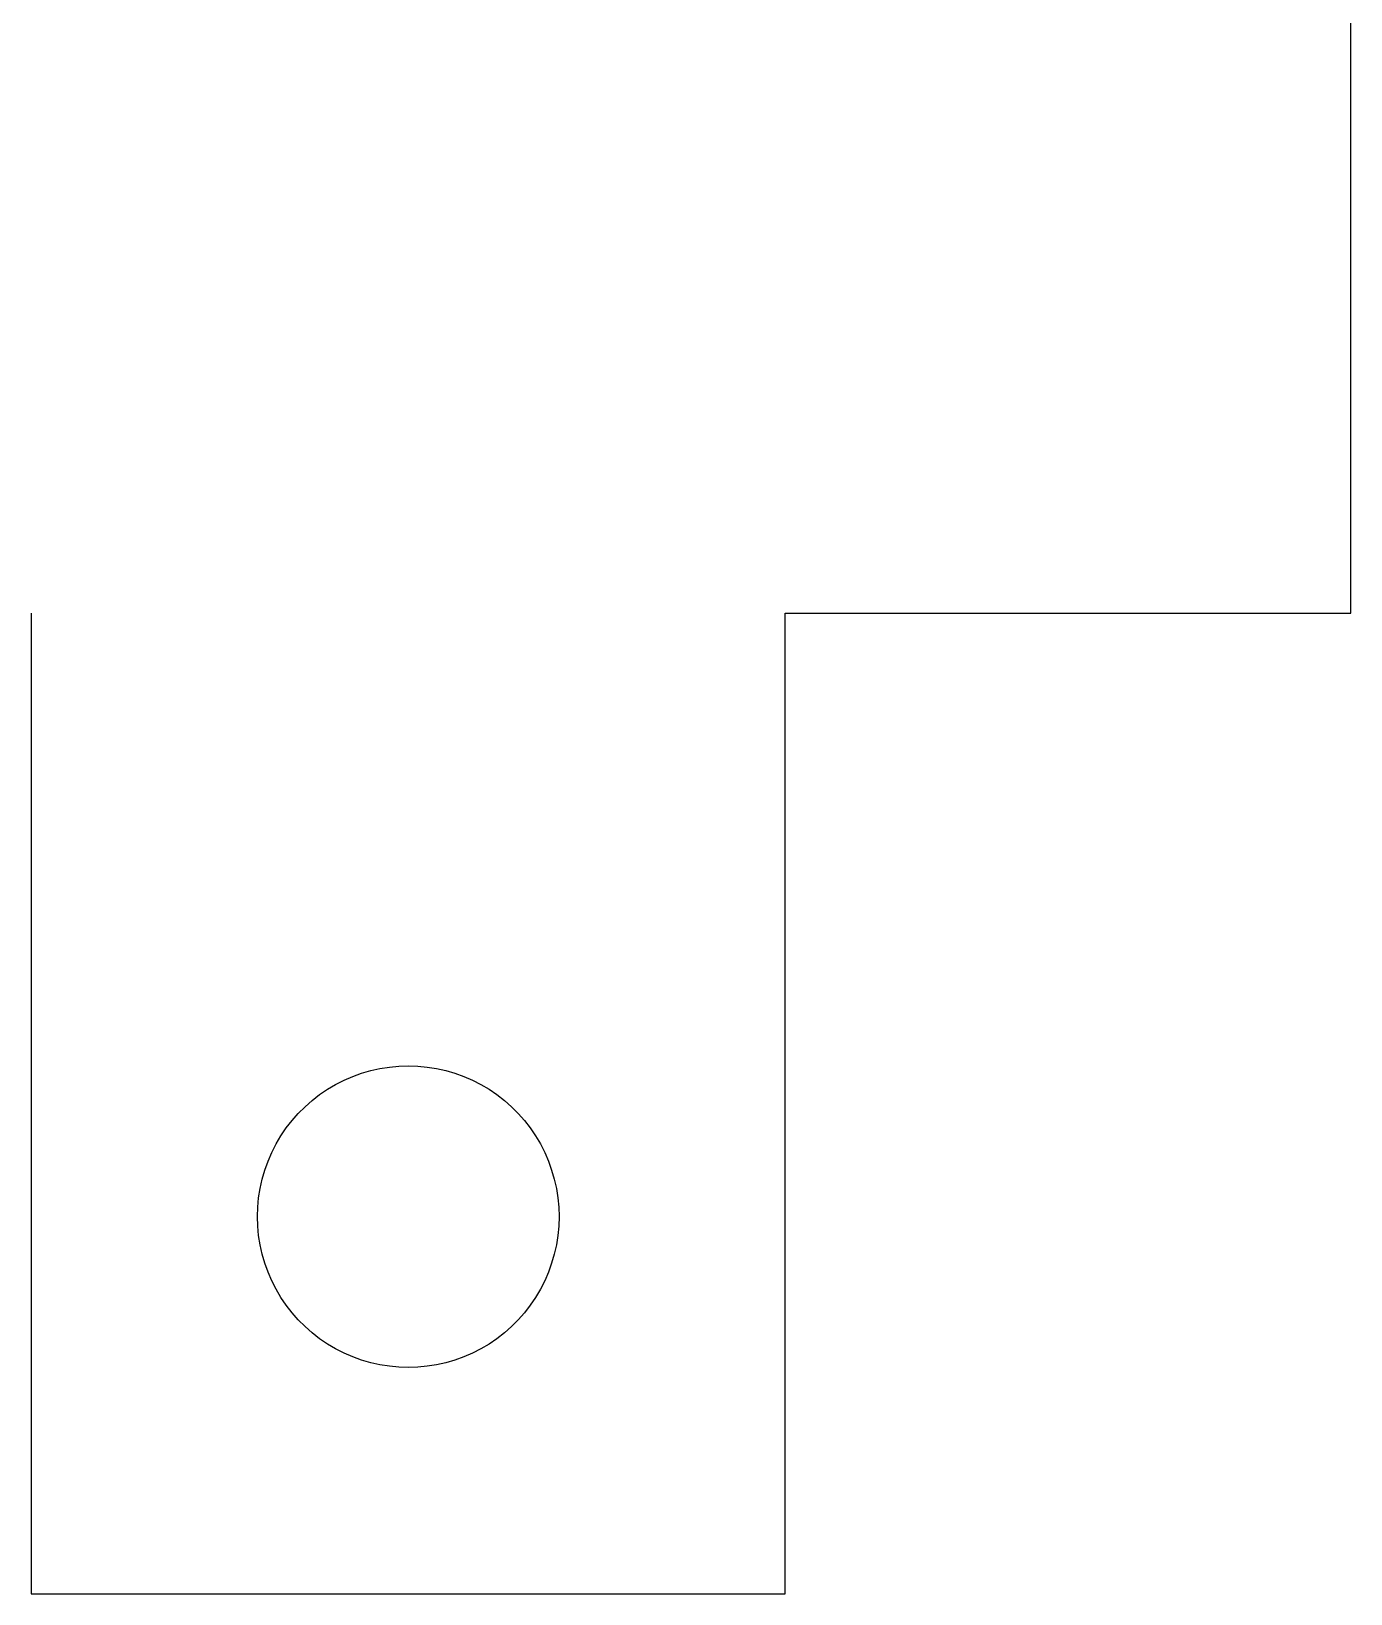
# Model space of a CAD drawing. Extents: x 2 to 1502, y 3 to 1555.
# Drawn here: x 1403.2 to 1502.4, y 524.4 to 641.8 of the extents above; entities that cross this region are included whole.
import ezdxf

# ---------------------------------------------------------------- set-up
doc = ezdxf.new("R2010")
doc.units = 0
doc.layers.get('0').update_dxf_attribs({"linetype": 'CONTINUOUS'})

msp = doc.modelspace()

# ---------------------------------------------------------------- linework, layer by layer
at = {"color": 7}
for points in [[(1502.4267, 598.080251), (1502.426625, 830.521223)], [(1403.21415, 598.080266), (1403.21415, 524.379514)], [(1459.907025, 598.080244), (1502.4267, 598.080251)], [(1459.907025, 524.379499), (1459.907025, 598.080244)], [(1428.740625, 563.708216), (1429.4361, 563.863526)], [(1429.436025, 563.863811), (1430.139525, 563.975426)], [(1430.1396, 563.975239), (1430.8485, 564.042139)], [(1430.8485, 564.042101), (1431.560625, 564.064526)], [(1431.560625, 564.064489), (1432.2726, 564.042139)], [(1432.2726, 564.042139), (1432.981575, 563.975239)], [(1432.981575, 563.975254), (1433.685075, 563.863811)], [(1433.685075, 563.863811), (1434.380475, 563.708201)], [(1425.4851, 562.299379), (1426.098225, 562.662011)], [(1426.098225, 562.661974), (1426.732875, 562.985344)], [(1426.732875, 562.985359), (1427.3865, 563.268281)], [(1427.3865, 563.268281), (1428.0567, 563.509204)], [(1428.0567, 563.509526), (1428.7407, 563.708314)], [(1434.380475, 563.708201), (1435.0644, 563.509511)], [(1435.0644, 563.509511), (1435.7346, 563.268251)], [(1435.7346, 563.268251), (1436.3883, 562.985359)], [(1436.3883, 562.985359), (1437.02295, 562.661899)], [(1437.02295, 562.661899), (1437.636075, 562.299371)], [(1423.7988, 560.991499), (1424.3331, 561.462611)], [(1424.3331, 561.462611), (1424.89575, 561.899119)], [(1424.89575, 561.899119), (1425.4851, 562.299401)], [(1437.636075, 562.299371), (1438.225125, 561.899179)], [(1438.225125, 561.899179), (1438.788075, 561.462626)], [(1438.788075, 561.462626), (1439.32245, 560.991454)], [(1422.82395, 559.953431), (1423.295025, 560.487776)], [(1423.295025, 560.487776), (1423.7988, 560.991499)], [(1439.32245, 560.991454), (1439.82615, 560.487814)], [(1439.82615, 560.487814), (1440.297, 559.953424)], [(1421.987175, 558.801439), (1422.387375, 559.390781)], [(1422.387375, 559.390781), (1422.82395, 559.953431)], [(1440.297, 559.953424), (1440.7338, 559.390774)], [(1440.7338, 559.390774), (1441.13385, 558.801349)], [(1421.30115, 557.553611), (1421.624625, 558.188336)], [(1421.624625, 558.188336), (1421.987175, 558.801439)], [(1441.134075, 558.801461), (1441.4967, 558.188351)], [(1441.496625, 558.188314), (1441.8198, 557.553521)], [(1420.776975, 556.229861), (1421.01825, 556.899979)], [(1421.01825, 556.899979), (1421.30115, 557.553611)], [(1441.820025, 557.553634), (1442.102925, 556.899964)], [(1442.102925, 556.899964), (1442.344125, 556.229801)], [(1420.5783, 555.545816), (1420.776975, 556.229861)], [(1442.344125, 556.229809), (1442.542875, 555.545816)], [(1420.3113, 554.146916), (1420.422675, 554.850514)], [(1420.422675, 554.850514), (1420.5783, 555.545816)], [(1442.542875, 555.545816), (1442.6982, 554.850529)], [(1442.6982, 554.850491), (1442.8095, 554.146886)], [(1420.221975, 552.725899), (1420.244475, 553.437964)], [(1420.2444, 553.438046), (1420.31115, 554.146976)], [(1442.809575, 554.146916), (1442.877075, 553.437994)], [(1442.876775, 553.438009), (1442.899275, 552.725936)], [(1420.2444, 552.013841), (1420.2219, 552.725876)], [(1442.8992, 552.725959), (1442.8767, 552.013894)], [(1420.3113, 551.304956), (1420.24455, 552.013886)], [(1420.422675, 550.601336), (1420.3113, 551.304949)], [(1442.809575, 551.304919), (1442.6982, 550.601359)], [(1442.876775, 552.013909), (1442.809275, 551.304926)], [(1420.5783, 549.906049), (1420.422675, 550.601344)], [(1420.77705, 549.222049), (1420.5783, 549.906041)], [(1442.542875, 549.906041), (1442.344125, 549.222064)], [(1442.6982, 550.601359), (1442.542875, 549.906041)], [(1421.01825, 548.551901), (1420.776975, 549.222011)], [(1421.30115, 547.898224), (1421.01825, 548.551901)], [(1442.102925, 548.551939), (1441.820025, 547.898239)], [(1442.344125, 549.222064), (1442.102925, 548.551939)], [(1421.624625, 547.263566), (1421.301375, 547.898374)], [(1441.820025, 547.898239), (1441.496625, 547.263544)], [(1421.987175, 546.650419), (1421.62455, 547.263529)], [(1422.387375, 546.061391), (1421.987475, 546.650569)], [(1441.134075, 546.650441), (1440.7338, 546.061384)], [(1441.496625, 547.263544), (1441.134075, 546.650441)], [(1422.82395, 545.498434), (1422.387375, 546.061391)], [(1423.295025, 544.964141), (1422.82395, 545.498434)], [(1440.297, 545.498456), (1439.82615, 544.964081)], [(1440.7338, 546.061384), (1440.297, 545.498456)], [(1423.798725, 544.460381), (1423.295025, 544.964141)], [(1424.3331, 543.989539), (1423.798725, 544.460381)], [(1424.89575, 543.552761), (1424.3331, 543.989539)], [(1438.788075, 543.989546), (1438.225125, 543.552724)], [(1439.32245, 544.460381), (1438.788075, 543.989546)], [(1439.82615, 544.964081), (1439.32245, 544.460381)], [(1425.4851, 543.152486), (1424.89575, 543.552761)], [(1426.098225, 542.789959), (1425.4851, 543.152486)], [(1426.732875, 542.466499), (1426.098225, 542.789959)], [(1437.02295, 542.789981), (1436.3883, 542.466514)], [(1437.636075, 543.152471), (1437.023025, 542.789876)], [(1438.225125, 543.552724), (1437.636075, 543.152456)], [(1427.386575, 542.183606), (1426.732875, 542.466499)], [(1428.0567, 541.942406), (1427.386575, 542.183606)], [(1428.7407, 541.743664), (1428.0567, 541.942406)], [(1429.436025, 541.588354), (1428.7407, 541.743664)], [(1430.1396, 541.476919), (1429.436025, 541.588354)], [(1430.8485, 541.409779), (1430.1396, 541.476904)], [(1432.981575, 541.476934), (1432.272675, 541.409734)], [(1433.68515, 541.588354), (1432.98165, 541.476746)], [(1434.380475, 541.743709), (1433.68515, 541.588451)], [(1435.064475, 541.942331), (1434.380475, 541.743536)], [(1435.7346, 542.183644), (1435.06455, 541.941979)], [(1436.3883, 542.466491), (1435.7346, 542.183644)], [(1431.56055, 541.387354), (1430.8485, 541.409779)], [(1432.272675, 541.409764), (1431.560625, 541.387264)], [(1403.21415, 524.379514), (1459.907025, 524.379499)]]:
    msp.add_lwpolyline(points, dxfattribs=at)

doc.saveas('drawing.dxf')
